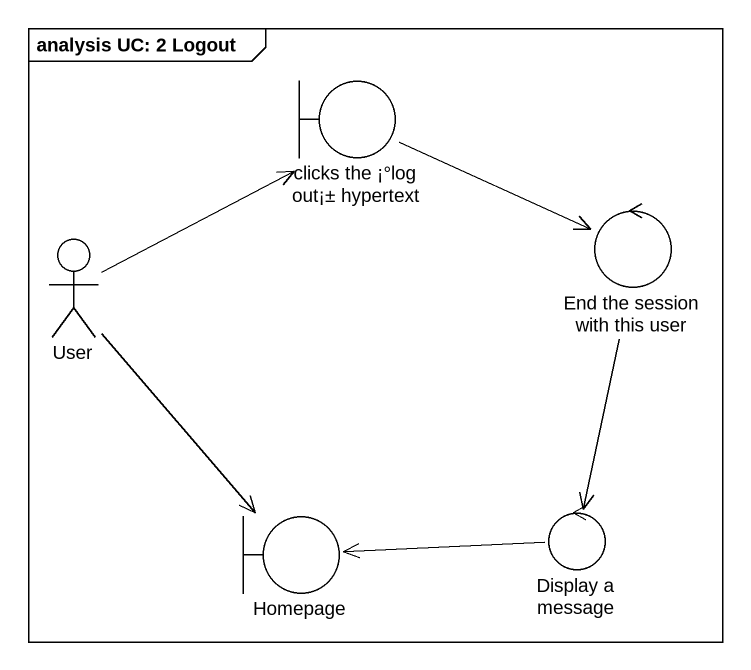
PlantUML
@startuml
mainframe analysis UC: 2 Logout
boundary "clicks the ¡°log out¡± hypertext" as clicks_the_log_out_hypertext
control "End the session with this user" as End_the_session_with_this
actor User
boundary Homepage
control "Display a message" as Display_a_message
clicks_the_log_out_hypertext -right-> End_the_session_with_this
End_the_session_with_this --> Display_a_message
User -up-> clicks_the_log_out_hypertext
User --> Homepage
Display_a_message -left-> Homepage
@enduml
